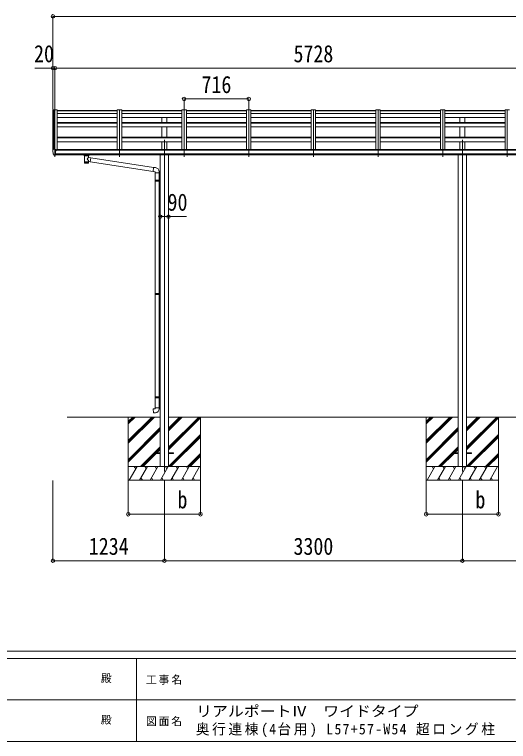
# Model space of a CAD drawing. Units: millimetres at full size, sheet at 1:40; some dimension numbers follow another scale. Extents: x -11181 to 11305, y -7804 to 7716.
# Drawn here: x -1886 to 3584, y -7804 to 254 of the extents above; entities that cross this region are included whole.
import ezdxf
from ezdxf.enums import TextEntityAlignment as Align

# ---------------------------------------------------------------- set-up
doc = ezdxf.new("R2010")
doc.units = ezdxf.units.MM
doc.header["$LTSCALE"] = 40
doc.header["$PDMODE"] = 32
doc.header["$PDSIZE"] = 40
for name, color, linetype, lineweight in [('0-0_0', 7, 'Continuous', 9), ('0-1_本体', 4, 'Continuous', 9), ('0-2_部品', 7, 'Continuous', 9), ('0-8_PARTS2', 2, 'Continuous', 9), ('0-A_寸法', 6, 'Continuous', 9), ('F-0_240', 7, 'Continuous', 9)]:
    doc.layers.add(name, color=color, linetype=linetype, lineweight=lineweight)
doc.styles.add('ＭＳ ゴシック', font='')
doc.styles.get('ＭＳ ゴシック').set_extended_font_data('MS Gothic')

msp = doc.modelspace()

# ---------------------------------------------------------------- linework, layer by layer
at = {"layer": '0-0_0'}
for p, q in [((-1302.28, -4207.12), (-271.48, -4207.12)), ((-626.28, -4207.12), (-626.28, -4907.12)), ((-626.28, -4467.84), (-365.55, -4207.12)), ((-626.28, -4481.99), (-351.41, -4207.12)), ((-626.28, -4496.13), (-337.26, -4207.12)), ((-626.28, -4284), (-549.4, -4207.12)), ((-626.28, -4269.86), (-563.54, -4207.12)), ((-626.28, -4255.71), (-577.68, -4207.12)), ((-181.08, -4543.14), (154.95, -4207.12)), ((-181.08, -4557.29), (169.09, -4207.12)), ((-181.08, -4359.3), (-28.9, -4207.12)), ((-181.08, -4345.16), (-43.04, -4207.12)), ((-181.08, -4331.01), (-57.18, -4207.12)), ((-181.08, -4207.12), (3028.52, -4207.12)), ((-181.08, -4571.43), (173.72, -4216.63)), ((173.72, -4207.12), (173.72, -4907.12)), ((2673.72, -4255.71), (2722.32, -4207.12)), ((2673.72, -4269.86), (2736.46, -4207.12)), ((2673.72, -4284), (2750.6, -4207.12)), ((2673.72, -4496.13), (2962.74, -4207.12)), ((2673.72, -4481.99), (2948.59, -4207.12)), ((2673.72, -4467.84), (2934.45, -4207.12)), ((2673.72, -4207.12), (2673.72, -4907.12)), ((3118.92, -4331.01), (3242.82, -4207.12)), ((3118.92, -4345.16), (3256.96, -4207.12)), ((3118.92, -4359.3), (3271.1, -4207.12)), ((3118.92, -4557.29), (3469.09, -4207.12)), ((3118.92, -4543.14), (3454.95, -4207.12)), ((3118.92, -4207.12), (4958.52, -4207.12)), ((3118.92, -4571.43), (3473.72, -4216.63)), ((3473.72, -4207.12), (3473.72, -4907.12)), ((-626.28, -4679.98), (-271.48, -4325.18)), ((-626.28, -4694.12), (-271.48, -4339.32)), ((2673.72, -4679.98), (3028.52, -4325.18)), ((2673.72, -4694.12), (3028.52, -4339.32)), ((-626.28, -4708.26), (-271.48, -4353.46)), ((-181.08, -4755.28), (173.72, -4400.48)), ((-168.78, -4757.12), (173.72, -4414.62)), ((-154.63, -4757.12), (173.72, -4428.76)), ((2673.72, -4708.26), (3028.52, -4353.46)), ((3118.92, -4755.28), (3473.72, -4400.48)), ((3131.22, -4757.12), (3473.72, -4414.62)), ((3145.37, -4757.12), (3473.72, -4428.76)), ((-491.29, -4757.12), (-271.48, -4537.31)), ((-322.63, -4602.61), (-271.48, -4551.45)), ((-308.49, -4602.61), (-271.48, -4565.59)), ((2808.71, -4757.12), (3028.52, -4537.31)), ((2977.37, -4602.61), (3028.52, -4551.45)), ((2991.51, -4602.61), (3028.52, -4565.59)), ((-477.14, -4757.12), (-326.28, -4606.25)), ((-463, -4757.12), (-317.49, -4611.61)), ((29.21, -4757.12), (173.72, -4612.61)), ((43.36, -4757.12), (173.72, -4626.75)), ((57.5, -4757.12), (173.72, -4640.89)), ((2822.86, -4757.12), (2973.72, -4606.25)), ((2837, -4757.12), (2982.51, -4611.61)), ((3329.21, -4757.12), (3473.72, -4612.61)), ((3343.36, -4757.12), (3473.72, -4626.75)), ((3357.5, -4757.12), (3473.72, -4640.89)), ((173.72, -4757.12), (-626.28, -4757.12)), ((-615.99, -4907.12), (-529.39, -4757.12)), ((-544.39, -4783.1), (-559.39, -4757.12)), ((-500.52, -4907.12), (-413.92, -4757.12)), ((-428.92, -4783.1), (-443.92, -4757.12)), ((-385.05, -4907.12), (-298.45, -4757.12)), ((-313.45, -4783.1), (-328.45, -4757.12)), ((-269.58, -4907.12), (-182.98, -4757.12)), ((-197.98, -4783.1), (-212.98, -4757.12)), ((-154.11, -4907.12), (-67.51, -4757.12)), ((-82.51, -4783.1), (-97.51, -4757.12)), ((-38.64, -4907.12), (47.96, -4757.12)), ((17.96, -4757.12), (32.96, -4783.1)), ((76.83, -4907.12), (163.43, -4757.12)), ((3473.72, -4757.12), (2673.72, -4757.12)), ((2684.01, -4907.12), (2770.61, -4757.12)), ((2755.61, -4783.1), (2740.61, -4757.12)), ((2799.48, -4907.12), (2886.08, -4757.12)), ((2871.08, -4783.1), (2856.08, -4757.12)), ((2914.95, -4907.12), (3001.55, -4757.12)), ((2986.55, -4783.1), (2971.55, -4757.12)), ((3030.42, -4907.12), (3117.02, -4757.12)), ((3102.02, -4783.1), (3087.02, -4757.12)), ((3145.89, -4907.12), (3232.49, -4757.12)), ((3217.49, -4783.1), (3202.49, -4757.12)), ((3261.36, -4907.12), (3347.96, -4757.12)), ((3317.96, -4757.12), (3332.96, -4783.1)), ((3376.83, -4907.12), (3463.43, -4757.12)), ((-626.28, -4907.12), (173.72, -4907.12)), ((-485.52, -4881.14), (-470.52, -4907.12)), ((-370.05, -4881.14), (-355.05, -4907.12)), ((-254.58, -4881.14), (-239.58, -4907.12)), ((-139.11, -4881.14), (-124.11, -4907.12)), ((-23.64, -4881.14), (-8.64, -4907.12)), ((91.83, -4881.14), (106.83, -4907.12)), ((2673.72, -4907.12), (3473.72, -4907.12)), ((2814.48, -4881.14), (2829.48, -4907.12)), ((2929.95, -4881.14), (2944.95, -4907.12)), ((3045.42, -4881.14), (3060.42, -4907.12)), ((3160.89, -4881.14), (3175.89, -4907.12)), ((3276.36, -4881.14), (3291.36, -4907.12)), ((3391.83, -4881.14), (3406.83, -4907.12))]:
    msp.add_line(p, q, dxfattribs=at)
at = {"layer": '0-1_本体'}
for p, q in [((-1460.27, -803.2), (-1460.28, -1244.26)), ((-1459.33, -802.32), (-1451.5, -801.91)), ((-1451.28, -801.99), (-1451.28, -1237.72)), ((-1451.2, -802.1), (-1450.58, -803.72)), ((-1415.28, -801.9), (-1415.28, -1247.9)), ((-749.28, -801.9), (-749.28, -1241.19)), ((-699.28, -801.9), (-749.28, -801.9)), ((-699.28, -801.9), (-699.28, -1241.19)), ((-33.28, -801.9), (-33.28, -1241.19)), ((16.72, -801.9), (-33.28, -801.9)), ((16.72, -801.9), (16.72, -1241.19)), ((682.72, -801.9), (682.72, -1241.19)), ((732.72, -801.9), (682.72, -801.9)), ((732.72, -801.9), (732.72, -1241.19)), ((1398.72, -801.9), (1398.72, -1241.19)), ((1448.72, -801.9), (1398.72, -801.9)), ((1448.72, -801.9), (1448.72, -1241.19)), ((2114.72, -801.9), (2114.72, -1241.19)), ((2164.72, -801.9), (2114.72, -801.9)), ((2164.72, -801.9), (2164.72, -1241.19)), ((2830.72, -801.9), (2830.72, -1241.19)), ((2880.72, -801.9), (2830.72, -801.9)), ((2880.72, -801.9), (2880.72, -1241.19)), ((3546.72, -801.9), (3546.72, -1241.19)), ((3596.72, -801.9), (3546.72, -801.9)), ((-749.28, -807.99), (-1415.28, -807.99)), ((-1415.28, -814.9), (-749.28, -814.9)), ((-1415.28, -841.61), (-749.28, -841.61)), ((-1415.28, -844.19), (-749.28, -844.19)), ((-33.28, -807.99), (-699.28, -807.99)), ((-699.28, -814.9), (-33.28, -814.9)), ((-699.28, -841.61), (-33.28, -841.61)), ((-699.28, -844.19), (-33.28, -844.19)), ((682.72, -807.99), (16.72, -807.99)), ((16.72, -814.9), (682.72, -814.9)), ((16.72, -841.61), (682.72, -841.61)), ((16.72, -844.19), (682.72, -844.19)), ((1398.72, -807.99), (732.72, -807.99)), ((732.72, -814.9), (1398.72, -814.9)), ((732.72, -841.61), (1398.72, -841.61)), ((732.72, -844.19), (1398.72, -844.19)), ((2114.72, -807.99), (1448.72, -807.99)), ((1448.72, -814.9), (2114.72, -814.9)), ((1448.72, -841.61), (2114.72, -841.61)), ((1448.72, -844.19), (2114.72, -844.19)), ((2830.72, -807.99), (2164.72, -807.99)), ((2164.72, -814.9), (2830.72, -814.9)), ((2164.72, -841.61), (2830.72, -841.61)), ((2164.72, -844.19), (2830.72, -844.19)), ((3546.72, -807.99), (2880.72, -807.99)), ((2880.72, -814.9), (3546.72, -814.9)), ((2880.72, -841.61), (3546.72, -841.61)), ((2880.72, -844.19), (3546.72, -844.19)), ((-1415.28, -888.93), (-749.28, -888.93)), ((-1415.28, -942.66), (-749.28, -942.66)), ((-1415.28, -948.23), (-749.28, -948.23)), ((-699.28, -888.93), (-33.28, -888.93)), ((-699.28, -942.66), (-33.28, -942.66)), ((-699.28, -948.23), (-33.28, -948.23)), ((-253.78, -942.66), (-253.78, -888.93)), ((-198.78, -942.66), (-198.78, -888.93)), ((16.72, -888.93), (682.72, -888.93)), ((16.72, -942.66), (682.72, -942.66)), ((16.72, -948.23), (682.72, -948.23)), ((732.72, -888.93), (1398.72, -888.93)), ((732.72, -942.66), (1398.72, -942.66)), ((732.72, -948.23), (1398.72, -948.23)), ((1448.72, -888.93), (2114.72, -888.93)), ((1448.72, -942.66), (2114.72, -942.66)), ((1448.72, -948.23), (2114.72, -948.23)), ((2164.72, -888.93), (2830.72, -888.93)), ((2164.72, -942.66), (2830.72, -942.66)), ((2164.72, -948.23), (2830.72, -948.23)), ((2880.72, -888.93), (3546.72, -888.93)), ((2880.72, -942.66), (3546.72, -942.66)), ((2880.72, -948.23), (3546.72, -948.23)), ((3046.22, -942.66), (3046.22, -888.93)), ((3101.22, -942.66), (3101.22, -888.93)), ((-1415.28, -992.23), (-749.28, -992.23)), ((-699.28, -992.23), (-33.28, -992.23)), ((-253.78, -1106.32), (-253.78, -992.23)), ((-198.78, -1106.32), (-198.78, -992.23)), ((16.72, -992.23), (682.72, -992.23)), ((732.72, -992.23), (1398.72, -992.23)), ((1448.72, -992.23), (2114.72, -992.23)), ((2164.72, -992.23), (2830.72, -992.23)), ((2880.72, -992.23), (3546.72, -992.23)), ((3046.22, -1106.32), (3046.22, -992.23)), ((3101.22, -1106.32), (3101.22, -992.23)), ((-1415.28, -1106.32), (-749.28, -1106.32)), ((-1415.28, -1113.11), (-749.28, -1113.11)), ((-699.28, -1106.32), (-33.28, -1106.32)), ((-699.28, -1113.11), (-33.28, -1113.11)), ((16.72, -1106.32), (682.72, -1106.32)), ((16.72, -1113.11), (682.72, -1113.11)), ((732.72, -1106.32), (1398.72, -1106.32)), ((732.72, -1113.11), (1398.72, -1113.11)), ((1448.72, -1106.32), (2114.72, -1106.32)), ((1448.72, -1113.11), (2114.72, -1113.11)), ((2164.72, -1106.32), (2830.72, -1106.32)), ((2164.72, -1113.11), (2830.72, -1113.11)), ((2880.72, -1106.32), (3546.72, -1106.32)), ((2880.72, -1113.11), (3546.72, -1113.11)), ((-1415.28, -1156.66), (-749.28, -1156.66)), ((-699.28, -1156.66), (-33.28, -1156.66)), ((-253.78, -1241.19), (-253.78, -1156.66)), ((-198.78, -1241.19), (-198.78, -1156.66)), ((16.72, -1156.66), (682.72, -1156.66)), ((732.72, -1156.66), (1398.72, -1156.66)), ((1448.72, -1156.66), (2114.72, -1156.66)), ((2164.72, -1156.66), (2830.72, -1156.66)), ((2880.72, -1156.66), (3546.72, -1156.66)), ((3046.22, -1241.19), (3046.22, -1156.66)), ((3101.22, -1241.19), (3101.22, -1156.66)), ((4281.22, -1247.9), (-1433.78, -1247.9)), ((-1433.78, -1289.12), (4281.22, -1289.12)), ((-1410.28, -1247.9), (-1410.28, -1241.19)), ((4257.72, -1241.19), (-1410.28, -1241.19)), ((4281.22, -1300.97), (-1433.78, -1300.89)), ((-271.48, -1301.06), (-271.48, -4757.13)), ((-181.08, -1301.06), (-181.08, -4757.13)), ((3028.52, -1301.06), (3028.52, -4757.13)), ((3118.92, -1301.06), (3118.92, -4757.13))]:
    msp.add_line(p, q, dxfattribs=at)
msp.add_lwpolyline([(-1450.58, -1237.72), (-1450.58, -801.9), (-1415.28, -801.9)], dxfattribs=at)
msp.add_circle((-1426.31, -1252.63), 3, dxfattribs=at)
for centre, radius, start, end in [((-1459.28, -803.32), 1, 93, 173.32986), ((-1451.48, -802.21), 0.301, 21.06327, 92.86679)]:
    msp.add_arc(centre, radius, start, end, dxfattribs=at)
at = {"layer": '0-2_部品'}
for p, q in [((-1462.28, -1247.09), (-1462.28, -1247.72)), ((-1455.37, -1238.28), (-1459.43, -1244.09)), ((-1447.9, -1304.4), (-1457.65, -1289.03)), ((-1440.28, -1306.22), (-1440.28, -1237.72)), ((-1438.78, -1238.63), (-1440.28, -1238.63)), ((-1433.78, -1247.45), (-1440.28, -1247.05)), ((-1438.78, -1238.63), (-1438.78, -1244.8)), ((-1429.1, -1240.13), (-1438.78, -1239.41)), ((-1438.78, -1242.4), (-1424.78, -1242.46)), ((-1429.31, -1252.63), (-1428.78, -1252.63)), ((-1428.78, -1252.63), (-1428.48, -1252.63)), ((-1428.28, -1242.44), (-1428.28, -1240.55)), ((-1423.78, -1243.57), (-1423.78, -1247.9)), ((-1441.78, -1306.12), (-1445.49, -1305.9)), ((-1441.78, -1306.12), (-1440.28, -1306.22)), ((-1440.28, -1304.02), (-1439.78, -1304.02)), ((-1439.78, -1304.02), (-1439.28, -1303.02)), ((-1433.78, -1303.02), (-1439.28, -1303.02)), ((-1115.98, -1307.22), (-1115.98, -1301.11)), ((-1111.88, -1311.72), (-1111.9, -1392.01)), ((-1066.08, -1329.29), (-1066.08, -1311.71)), ((-1040.86, -1333.2), (-1066.08, -1329.29)), ((-1061.98, -1307.22), (-1061.98, -1301.11)), ((-1040.86, -1333.2), (-1047.88, -1378.46)), ((-345.75, -1443.1), (-1041.17, -1335.22)), ((-1066.06, -1392.01), (-1066.08, -1375.39)), ((-1066.08, -1375.64), (-1047.88, -1378.46)), ((-349.42, -1485.04), (-1047.61, -1376.72)), ((-324.76, -1443.16), (-345.59, -1441.34)), ((-329.68, -1498.91), (-283.68, -1498.91)), ((-327.68, -1498.91), (-327.68, -1581.57)), ((-285.68, -1498.91), (-285.68, -1579.01)), ((-283.68, -1498.91), (-283.68, -1487.99)), ((-329.68, -1583.57), (-328.68, -1581.57)), ((-329.68, -1583.57), (-285.68, -1583.57)), ((-329.68, -1583.57), (-329.68, -1591.57)), ((-329.68, -1591.57), (-285.68, -1591.57)), ((-329.68, -1591.57), (-328.68, -1593.57)), ((-328.68, -1581.57), (-285.68, -1581.57)), ((-328.68, -1593.57), (-285.68, -1593.57)), ((-327.68, -1593.57), (-327.68, -2837.76)), ((-290.16, -1583.57), (-290.58, -1581.57)), ((-287.68, -1579.07), (-271.68, -1578.6)), ((-287.68, -1581.07), (-287.68, -1579.07)), ((-287.68, -1581.07), (-285.68, -1581.07)), ((-287.68, -1596.07), (-287.68, -1594.07)), ((-287.68, -1596.07), (-271.68, -1596.54)), ((-285.68, -1596.13), (-285.68, -2835.2)), ((-271.68, -1578.6), (-271.68, -1596.54)), ((-329.68, -2839.76), (-328.68, -2837.76)), ((-329.68, -2839.76), (-285.68, -2839.76)), ((-329.68, -2839.76), (-329.68, -2847.76)), ((-329.68, -2847.76), (-285.68, -2847.76)), ((-329.68, -2847.76), (-328.68, -2849.76)), ((-328.68, -2837.76), (-285.68, -2837.76)), ((-328.68, -2849.76), (-285.68, -2849.76)), ((-327.68, -2849.76), (-327.68, -3982.92)), ((-290.16, -2839.76), (-290.58, -2837.76)), ((-287.68, -2835.26), (-271.68, -2834.78)), ((-287.68, -2837.26), (-287.68, -2835.26)), ((-287.68, -2837.26), (-285.68, -2837.26)), ((-287.68, -2852.26), (-287.68, -2850.26)), ((-287.68, -2852.26), (-271.68, -2852.73)), ((-285.68, -2852.31), (-285.68, -3980.36)), ((-271.68, -2834.78), (-271.68, -2852.73)), ((-329.68, -3984.92), (-328.68, -3982.92)), ((-329.68, -3984.92), (-285.68, -3984.92)), ((-329.68, -3984.92), (-329.68, -3992.92)), ((-329.68, -3992.92), (-285.68, -3992.92)), ((-329.68, -3992.92), (-328.68, -3994.92)), ((-328.68, -3982.92), (-285.68, -3982.92)), ((-328.68, -3994.92), (-285.68, -3994.92)), ((-327.68, -3994.92), (-327.68, -4104.92)), ((-290.16, -3984.92), (-290.58, -3982.92)), ((-287.68, -3980.42), (-271.68, -3979.94)), ((-287.68, -3982.42), (-287.68, -3980.42)), ((-287.68, -3982.42), (-285.68, -3982.42)), ((-287.68, -3997.42), (-287.68, -3995.42)), ((-287.68, -3997.42), (-271.68, -3997.89)), ((-285.68, -3997.47), (-285.68, -4104.92)), ((-271.68, -3979.94), (-271.68, -3997.89)), ((-329.68, -4104.92), (-283.68, -4104.92)), ((-329.68, -4114.92), (-329.68, -4104.92)), ((-283.68, -4104.92), (-283.68, -4115.83))]:
    msp.add_line(p, q, dxfattribs=at)
at = {"layer": '0-2_部品', "color": 4}
for p, q in [((-326.48, -4602.61), (-326.48, -4611.61)), ((-326.48, -4602.61), (-271.48, -4602.61)), ((-326.48, -4611.61), (-271.48, -4611.61)), ((-181.48, -4602.61), (-126.48, -4602.61)), ((-181.48, -4611.61), (-126.48, -4611.61)), ((-126.48, -4602.61), (-126.48, -4611.61)), ((2973.52, -4602.61), (2973.52, -4611.61)), ((2973.52, -4602.61), (3028.52, -4602.61)), ((2973.52, -4611.61), (3028.52, -4611.61)), ((3118.52, -4602.61), (3173.52, -4602.61)), ((3118.52, -4611.61), (3173.52, -4611.61)), ((3173.52, -4602.61), (3173.52, -4611.61))]:
    msp.add_line(p, q, dxfattribs=at)
at = {"layer": '0-2_部品'}
for points in [[(-1440.28, -1237.72), (-1452.28, -1237.72), (-1454.61, -1237.86)], [(-1433.78, -1303.02), (-1433.78, -1244.8), (-1438.78, -1244.8)], [(-1429.1, -1240.13), (-1428.94, -1240.15), (-1428.78, -1240.18), (-1428.63, -1240.22), (-1428.51, -1240.28), (-1428.41, -1240.34), (-1428.34, -1240.4), (-1428.29, -1240.47), (-1428.28, -1240.55)], [(-1428.48, -1251.44), (-1428.48, -1252.63), (-1423.78, -1252.63)], [(-1423.78, -1251.02), (-1423.78, -1252.63), (-1423.31, -1252.63)], [(-1440.28, -1292.33), (-1437.12, -1291.92), (-1433.78, -1291.49)], [(-1115.94, -1307.28), (-1115.97, -1306.92), (-1115.72, -1305.97), (-1115.2, -1305.08), (-1114.39, -1304.24), (-1113.28, -1303.45), (-1111.88, -1302.72)], [(-1115.94, -1307.16), (-1115.97, -1307.52), (-1115.72, -1308.48), (-1115.2, -1309.36), (-1114.39, -1310.2), (-1113.28, -1311), (-1111.88, -1311.72)], [(-1066.08, -1302.73), (-1065.85, -1302.83), (-1064.49, -1303.56), (-1063.38, -1304.41), (-1062.62, -1305.28), (-1062.16, -1306.17), (-1061.99, -1307.06)], [(-1066.08, -1311.71), (-1065.85, -1311.62), (-1064.49, -1310.88), (-1063.38, -1310.03), (-1062.62, -1309.17), (-1062.16, -1308.27), (-1061.99, -1307.38)], [(-345.59, -1441.34), (-349.6, -1487.17), (-329.68, -1488.91), (-329.68, -1498.91)], [(-290.16, -1583.57), (-290.16, -1591.57), (-290.58, -1593.57)], [(-287.68, -1594.07), (-285.68, -1594.07), (-285.68, -1581.07)], [(-290.16, -2839.76), (-290.16, -2847.76), (-290.58, -2849.76)], [(-287.68, -2850.26), (-285.68, -2850.26), (-285.68, -2837.26)], [(-290.16, -3984.92), (-290.16, -3992.92), (-290.58, -3994.92)], [(-287.68, -3995.42), (-285.68, -3995.42), (-285.68, -3982.42)], [(-324.76, -4160.66), (-345.59, -4162.48), (-349.6, -4116.66), (-329.68, -4114.92)]]:
    msp.add_lwpolyline(points, dxfattribs=at)
for centre, radius, start, end in [((-1459.28, -1247.09), 3, 93, 180), ((-1269.79, -1247.71), 192.49, 180.0008, 192.1233), ((-1455.05, -1287.53), 3, 191.83348, 210), ((-1454.55, -1238.86), 1, 93.5, 145), ((-1426.28, -1252.63), 2.5, 151.64236, 180), ((-1426.28, -1252.63), 2.5, 0, 151.64236), ((-1445.3, -1302.9), 3, 210, 266.5), ((-1098.91, -1352.44), 51.38, 92.46126, 104.61963), ((-1079.03, -1352.44), 51.38, 75.38037, 87.53874), ((-328.68, -1487.99), 45, 0, 85), ((-328.68, -4115.83), 45, 275, 0)]:
    msp.add_arc(centre, radius, start, end, dxfattribs=at)
for centre, major_axis, ratio, start_param, end_param in [((-1424.78, -1243.56), (-0.02, 1.1), 0.906239, 4.6917496, 6.2625459), ((-1088.98, -1312.92), (-22.91, -0.42), 0.072511, 4.711586, 6.2823824), ((-1088.96, -1311.28), (-22.91, -0.42), 0.072511, 4.711586, 6.2823824), ((-1089, -1311.29), (22.92, -0.42), 0.07247, 0.0008089, 1.5716053), ((-1089, -1312.92), (22.92, -0.42), 0.07247, 0.0008089, 1.5716053), ((-1088.98, -1348.85), (-22.81, 26.62), 0.234429, 3.1563334, 4.5976381), ((-1086.43, -1351.49), (20.32, 22.25), 0.045535, 4.9756507, 6.2441899), ((-1077.98, -1307.22), (16, 0), 0.361356, 0, 0.0194874), ((-1077.98, -1307.22), (16, 0), 0.361356, 6.2636979, 6.2831853), ((-1088.98, -1392.01), (22.92, 0), 0.101955, 6.2829723, 9.4248207), ((-1088.98, -1392.01), (22.92, 0), 0.101955, 3.1415499, 6.2833984), ((-1088.98, -1379.57), (22.91, 0), 0.122865, 6.2831853, 9.424778)]:
    msp.add_ellipse(centre, major_axis=major_axis, ratio=ratio, start_param=start_param, end_param=end_param, dxfattribs=at)
at = {"layer": '0-8_PARTS2'}
for p, q in [((-1440.28, -805.04), (-1440.28, -1324.33)), ((-724.28, -805.04), (-724.28, -1324.33)), ((-8.28, -805.04), (-8.28, -1324.33)), ((707.72, -805.04), (707.72, -1324.33)), ((1423.72, -805.04), (1423.72, -1324.33)), ((2139.72, -805.04), (2139.72, -1324.33)), ((2855.72, -805.04), (2855.72, -1324.33)), ((3571.72, -805.04), (3571.72, -1324.33)), ((-226.28, -1135.52), (-226.28, -4810.75)), ((3073.72, -1135.52), (3073.72, -4810.75))]:
    msp.add_line(p, q, dxfattribs=at)
at = {"layer": '0-A_寸法'}
for p, q in [((-1460.27, 234.2), (10035.72, 234.2)), ((-1460.27, -340.21), (-1460.27, -795.78)), ((-1440.28, -340.21), (-1460.27, -340.21)), ((-1440.28, -340.21), (-1440.28, -795.78)), ((-1440.28, -340.21), (4287.72, -340.21)), ((-1440.28, -340.21), (-1440.28, -795.78)), ((-8.28, -681.65), (-8.28, -799.25)), ((-8.28, -681.65), (707.72, -681.65)), ((707.72, -681.65), (707.72, -799.25)), ((-271.48, -1985.86), (-181.08, -1985.86)), ((-181.08, -1985.86), (18.92, -1985.86)), ((-1460.28, -5799.99), (-1460.28, -4910.6)), ((-626.28, -5285.01), (-626.28, -4910.6)), ((-226.28, -5799.99), (-226.28, -4910.6)), ((173.72, -5285.01), (173.72, -4910.6)), ((2673.72, -5285.01), (2673.72, -4910.6)), ((3073.72, -5799.99), (3073.72, -4910.6)), ((-626.28, -5285.01), (173.72, -5285.01)), ((-1460.28, -5799.99), (-226.28, -5799.99)), ((-226.28, -5799.99), (3073.72, -5799.99)), ((3073.72, -5799.99), (5501.72, -5799.99))]:
    msp.add_line(p, q, dxfattribs=at)
for points in [[(-1460.27, 234.2), (-1460.27, -340.21), (-1660.27, -340.21)], [(2673.72, -5285.01), (3473.72, -5285.01), (3473.72, -4910.6)]]:
    msp.add_lwpolyline(points, dxfattribs=at)
for p in [(-1460.27, 234.2), (-1460.27, -340.21), (-1440.28, -340.21), (-8.28, -681.65), (707.72, -681.65), (-271.48, -1985.86), (-181.08, -1985.86), (-626.28, -5285.01), (173.72, -5285.01), (2673.72, -5285.01), (3473.72, -5285.01), (-1460.28, -5799.99), (-226.28, -5799.99), (3073.72, -5799.99)]:
    msp.add_point(p, dxfattribs=at)
at = {"layer": 'F-0_240', "color": 5}
for p, q in [((-11180.61, -6803.54), (10739.39, -6803.54)), ((-11180.61, -6883.54), (7183.72, -6883.54)), ((-536.28, -6883.54), (-536.28, -7803.54)), ((-4536.28, -7343.54), (3663.72, -7343.54)), ((-11180.61, -7803.54), (10739.39, -7803.54))]:
    msp.add_line(p, q, dxfattribs=at)

# ---------------------------------------------------------------- texts
at = {"layer": '0-A_寸法', "color": 7, "style": 'ＭＳ ゴシック', "width": 0.85}
for s, p in [('20', (-1670.27, -332.21)), ('5728', (1203.72, -332.21)), ('716', (184.72, -673.65)), ('90', (-191.08, -1977.86)), ('b', (-81.28, -5277.01)), ('b', (3218.72, -5277.01)), ('1234', (-1063.28, -5791.99)), ('3300', (1203.72, -5791.99))]:
    msp.add_text(s, height=190.6, dxfattribs=at).set_placement(p, align=Align.BOTTOM_LEFT)
at = {"layer": 'F-0_240', "style": 'ＭＳ ゴシック'}
for p in [(-930.57, -7173.54), (-930.57, -7633.54)]:
    msp.add_text('殿', height=87.98, dxfattribs=at).set_placement(p, align=Align.BOTTOM_LEFT)
at = {"layer": 'F-0_240', "style": 'ＭＳ ゴシック', "width": 1.1}
msp.add_text('リアルポートⅣ\u3000ワイドタイプ', height=117.3, dxfattribs=at).set_placement((124.97, -7561.39), align=Align.BOTTOM_LEFT)
at = {"layer": 'F-0_240', "attachment_point": 7, "style": 'ＭＳ ゴシック'}
for s, insert, char_height in [('\\T1.17;工事名', (-430.81, -7173.54), 87.98), ('\\T1.17;図面名', (-430.81, -7633.54), 87.98), ('\\T1.19;\\W0.95;奥行連棟(4台用)\\~L57+57-W54\\~超ロング柱', (120.88, -7756.06), 117.3)]:
    msp.add_mtext(s, dxfattribs=dict(at, insert=insert, char_height=char_height))

doc.saveas('drawing.dxf')
